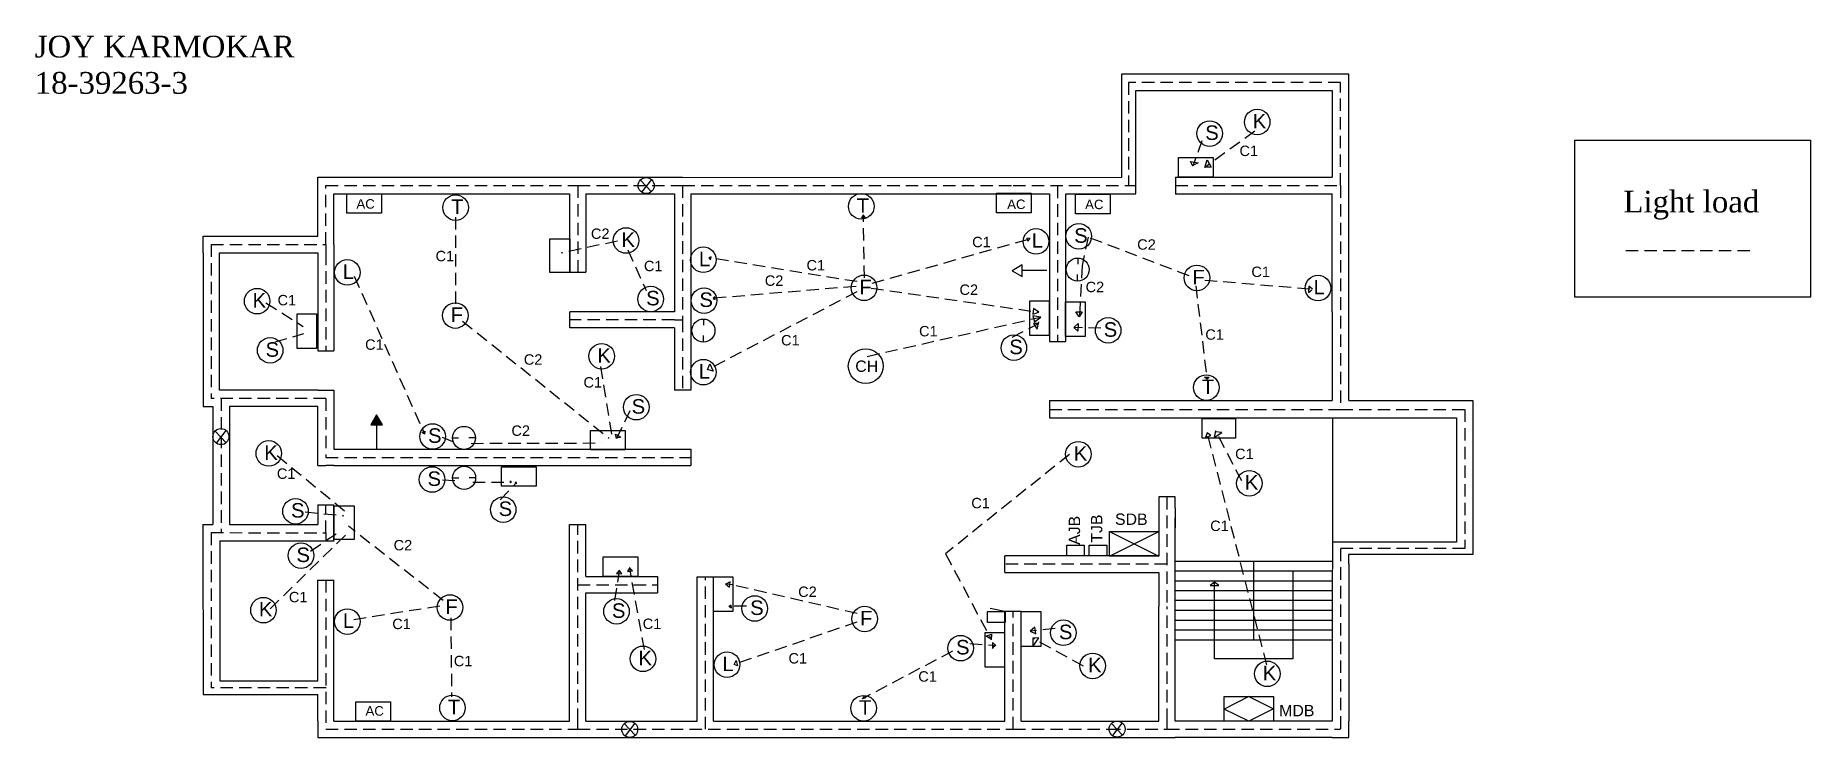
# Model space of a CAD drawing. Header units: inches. Extents: x 13 to 156, y 18 to 74.
import ezdxf

# ---------------------------------------------------------------- set-up
doc = ezdxf.new("R2010")
doc.units = ezdxf.units.IN
doc.header["$LTSCALE"] = 2
doc.header["$MEASUREMENT"] = 0
doc.linetypes.add('ACAD_ISO07W100', pattern=[3, 0, -3])
doc.linetypes.add('HIDDENX2', pattern=[0.75, 0.5, -0.25])
doc.layers.add('dash', color=7, linetype='ACAD_ISO07W100')
doc.styles.get("Standard").update_dxf_attribs({"font": 'arial.ttf'})

msp = doc.modelspace()

# ---------------------------------------------------------------- hatches: boundary and pattern name
msp.add_hatch(color=256).paths.add_polyline_path([(40.57, 43.13), (40.1, 43.93), (39.64, 43.13)])

# ---------------------------------------------------------------- linework, layer by layer
for p, q in [((118.43, 71.35), (100.12, 71.35)), ((100.12, 71.35), (100.12, 63.04)), ((118.43, 63.05), (118.43, 71.35)), ((101.28, 61.74), (101.28, 70.05)), ((101.28, 70.05), (117.1, 70.05)), ((117.1, 70.05), (117.11, 63.05)), ((35.35, 58.3), (35.35, 63.05)), ((35.35, 63.05), (36.66, 63.05)), ((36.66, 63.05), (55.65, 63.05)), ((55.65, 63.05), (64.75, 63.05)), ((64.75, 63.05), (100.12, 63.04)), ((104.48, 63.05), (117.11, 63.05)), ((104.48, 63.05), (104.48, 61.7)), ((118.43, 50.65), (118.43, 63.05)), ((35.35, 58.3), (35.35, 61.73)), ((36.66, 61.73), (55.65, 61.73)), ((36.66, 57.64), (36.66, 61.73)), ((55.65, 61.73), (55.65, 55.4)), ((56.97, 61.73), (56.97, 55.4)), ((56.97, 61.73), (64.09, 61.73)), ((61.37, 62.83), (62.25, 61.89)), ((62.24, 62.87), (61.45, 61.85)), ((64.09, 61.73), (64.09, 52.23)), ((65.41, 61.73), (90.73, 61.73)), ((65.41, 61.73), (65.41, 45.9)), ((90.73, 61.73), (94.31, 61.73)), ((94.31, 61.73), (94.31, 49.84)), ((95.63, 61.73), (101.28, 61.73)), ((95.63, 49.84), (95.63, 61.73)), ((104.48, 61.73), (117.11, 61.73)), ((117.11, 52.23), (117.11, 61.73)), ((26.12, 56.98), (26.12, 58.3)), ((26.12, 58.3), (27.43, 58.3)), ((27.43, 58.3), (35.35, 58.3)), ((36.66, 57.64), (36.66, 56.98)), ((26.12, 56.98), (26.12, 49.07)), ((27.43, 45.9), (27.43, 56.98)), ((27.43, 56.98), (35.35, 56.98)), ((35.35, 56.98), (35.35, 49.07)), ((36.66, 56.98), (36.66, 49.07)), ((96.6, 56.49), (96.6, 56.05)), ((55.65, 55.4), (56.97, 55.4)), ((94.1, 55.54), (92.14, 55.54)), ((96.59, 54.74), (96.59, 55.23)), ((64.09, 52.23), (55.68, 52.23)), ((55.68, 50.92), (55.68, 52.23)), ((66.44, 51.58), (66.44, 51.14)), ((117.11, 52.23), (117.11, 45.09)), ((64.09, 50.92), (55.68, 50.92)), ((64.09, 50.92), (64.09, 45.9)), ((66.43, 49.83), (66.43, 50.31)), ((118.43, 45.09), (118.43, 50.65)), ((26.12, 49.07), (26.12, 45.24)), ((35.35, 49.07), (36.66, 49.07)), ((94.31, 49.84), (95.63, 49.84)), ((28.23, 45.9), (27.43, 45.9)), ((35.35, 45.9), (28.23, 45.9)), ((35.35, 45.9), (36.66, 45.9)), ((36.66, 45.9), (36.66, 41.16)), ((65.42, 45.9), (64.09, 45.9)), ((26.12, 45.24), (26.12, 44.59)), ((26.12, 44.59), (26.91, 44.59)), ((26.91, 44.59), (26.91, 35.09)), ((35.35, 44.59), (28.23, 44.59)), ((28.23, 44.59), (28.23, 35.09)), ((35.35, 39.84), (35.35, 44.59)), ((94.31, 45.09), (94.31, 43.68)), ((94.31, 45.09), (117.11, 45.09)), ((118.43, 45.09), (128.43, 45.09)), ((128.43, 45.09), (128.43, 32.69)), ((40.11, 41.15), (40.11, 43.11)), ((94.31, 43.68), (117.12, 43.68)), ((117.12, 43.68), (117.11, 19.27)), ((117.12, 43.68), (127.12, 43.68)), ((127.12, 43.68), (127.12, 33.68)), ((27.09, 42.62), (27.98, 41.68)), ((27.96, 42.66), (27.18, 41.64)), ((46.27, 42.08), (46.7, 42.08)), ((48.02, 42.07), (47.53, 42.07)), ((36.66, 41.16), (65.42, 41.16)), ((65.41, 41.16), (65.41, 39.84)), ((35.35, 39.84), (36.01, 39.84)), ((36.66, 39.84), (36.01, 39.84)), ((36.66, 39.84), (65.42, 39.84)), ((46.28, 38.86), (46.72, 38.86)), ((48.03, 38.85), (47.55, 38.85)), ((103.79, 37.31), (103.13, 37.31)), ((104.45, 37.31), (103.13, 37.31)), ((103.13, 37.31), (103.13, 36.41)), ((104.45, 36.41), (104.45, 37.31)), ((35.35, 36.67), (35.35, 35.09)), ((35.35, 36.67), (36.66, 36.67)), ((36.66, 36.08), (36.66, 36.67)), ((36.66, 35.09), (36.66, 36.08)), ((103.13, 36.41), (103.13, 32.56)), ((104.45, 36.41), (104.45, 36.41)), ((104.45, 36.41), (104.45, 35.62)), ((26.1, 35.09), (26.91, 35.09)), ((26.1, 35.09), (26.12, 21.42)), ((28.23, 35.09), (35.35, 35.09)), ((36.66, 33.77), (36.66, 35.09)), ((55.65, 19.27), (55.65, 35.09)), ((55.65, 35.09), (56.97, 35.09)), ((56.97, 30.9), (56.97, 35.09)), ((99.15, 34.52), (103.13, 32.54)), ((99.15, 32.54), (103.13, 34.52)), ((104.45, 35.62), (104.45, 34.83)), ((104.45, 34.83), (104.45, 35.62)), ((27.47, 33.77), (28.23, 33.77)), ((27.47, 33.77), (27.47, 22.51)), ((28.23, 33.77), (36.68, 33.77)), ((127.12, 33.68), (117.12, 33.68)), ((103.13, 32.56), (90.73, 32.56)), ((90.73, 31.24), (90.73, 32.56)), ((104.45, 32.15), (110.78, 32.15)), ((110.78, 25.82), (110.78, 32.15)), ((110.78, 32.15), (117.11, 32.15)), ((128.43, 32.69), (118.42, 32.69)), ((118.43, 31.93), (118.43, 32.69)), ((118.43, 31.93), (118.43, 19.27)), ((35.34, 30.62), (36.67, 30.62)), ((35.35, 22.51), (35.35, 30.62)), ((36.66, 19.27), (36.66, 30.62)), ((56.97, 30.9), (62.73, 30.9)), ((62.73, 30.9), (62.73, 29.58)), ((65.93, 19.27), (65.93, 30.89)), ((65.93, 30.89), (67.25, 30.89)), ((67.25, 19.27), (67.25, 30.89)), ((90.73, 31.24), (103.13, 31.24)), ((103.13, 31.24), (103.13, 28.5)), ((104.45, 31.36), (110.78, 31.36)), ((104.45, 30.57), (110.78, 30.57)), ((107.61, 30.46), (107.26, 30.19)), ((107.26, 30.19), (107.97, 30.19)), ((107.97, 30.19), (107.61, 30.46)), ((107.61, 24.27), (107.61, 30.42)), ((110.78, 31.36), (117.11, 31.36)), ((110.78, 30.57), (117.11, 30.57)), ((113.94, 31.36), (113.94, 24.27)), ((56.97, 19.27), (56.97, 29.58)), ((56.97, 29.58), (62.73, 29.58)), ((104.45, 29.78), (110.78, 29.78)), ((104.45, 28.99), (110.78, 28.99)), ((110.78, 29.78), (117.11, 29.78)), ((110.78, 28.99), (117.11, 28.99)), ((90.71, 28.08), (89.55, 28.32)), ((90.73, 19.27), (90.73, 28.11)), ((90.73, 28.11), (92.05, 28.11)), ((92.05, 19.27), (92.05, 28.11)), ((103.13, 19.27), (103.13, 28.5)), ((104.45, 28.19), (110.78, 28.19)), ((104.45, 27.4), (110.78, 27.4)), ((110.78, 28.19), (117.11, 28.19)), ((110.78, 27.4), (117.11, 27.4)), ((104.45, 26.61), (110.78, 26.61)), ((104.45, 19.27), (104.45, 26.12)), ((104.45, 25.82), (110.78, 25.82)), ((110.78, 26.61), (117.11, 26.61)), ((110.78, 25.82), (117.11, 25.82)), ((113.94, 24.27), (107.61, 24.27)), ((27.47, 22.51), (35.36, 22.51)), ((26.12, 21.42), (35.36, 21.42)), ((35.35, 19.27), (35.35, 21.42)), ((110.38, 19.25), (108.39, 20.23)), ((108.39, 20.23), (108.4, 20.23)), ((110.38, 21.24), (108.4, 20.23)), ((110.38, 21.24), (112.37, 20.25)), ((112.37, 20.25), (110.38, 19.25)), ((35.35, 19.27), (35.35, 17.95)), ((36.66, 19.27), (55.65, 19.27)), ((56.97, 19.27), (65.93, 19.27)), ((60.04, 19.06), (60.93, 18.12)), ((60.91, 19.1), (60.12, 18.08)), ((67.25, 19.27), (90.73, 19.27)), ((92.05, 19.27), (103.13, 19.27)), ((99.31, 19.08), (100.2, 18.14)), ((100.18, 19.12), (99.39, 18.1)), ((117.11, 19.27), (104.45, 19.27)), ((118.43, 17.95), (118.43, 19.27)), ((35.35, 17.95), (36.66, 17.95)), ((36.66, 17.95), (55.65, 17.95)), ((55.65, 17.95), (56.97, 17.95)), ((56.97, 17.95), (90.73, 17.95)), ((90.73, 17.95), (92.05, 17.95)), ((92.05, 17.95), (98.38, 17.95)), ((98.38, 17.95), (104.45, 17.95)), ((117.11, 17.95), (104.45, 17.95)), ((117.11, 17.95), (118.43, 17.95))]:
    msp.add_line(p, q)
at = {"color": 7, "linetype": 'HIDDENX2'}
for p, q in [((117.77, 70.69), (100.68, 70.69)), ((100.68, 70.69), (100.68, 62.39)), ((117.77, 62.39), (117.77, 70.69)), ((36.01, 57.64), (36.01, 62.39)), ((36.01, 62.39), (56.31, 62.39)), ((56.31, 62.39), (56.31, 55.4)), ((56.31, 62.39), (64.75, 62.39)), ((64.75, 62.4), (64.75, 51.57)), ((64.75, 62.39), (91.39, 62.39)), ((91.39, 62.39), (100.62, 62.39)), ((94.97, 62.38), (94.97, 49.84)), ((100.62, 62.39), (101.28, 62.39)), ((104.48, 62.39), (117.77, 62.39)), ((117.77, 62.39), (117.77, 44.35)), ((26.77, 57.64), (26.77, 45.24)), ((26.77, 57.64), (36.01, 57.64)), ((36.01, 57.64), (36.01, 56.98)), ((36.01, 56.98), (36.01, 49.07)), ((64.09, 51.57), (55.68, 51.57)), ((64.09, 51.57), (64.75, 51.57)), ((64.75, 51.57), (64.75, 45.9)), ((36.01, 45.24), (26.77, 45.24)), ((27.57, 45.24), (27.57, 34.44)), ((36.01, 45.24), (36.01, 40.5)), ((94.31, 44.35), (117.77, 44.35)), ((117.77, 44.35), (127.79, 44.35)), ((127.79, 44.35), (127.79, 33.15)), ((36.01, 40.5), (65.42, 40.5)), ((103.77, 37.31), (103.79, 28.5)), ((36.01, 36.08), (36.01, 36.67)), ((36.01, 34.43), (36.01, 36.08)), ((26.77, 34.44), (36.01, 34.43)), ((26.77, 34.44), (26.77, 21.95)), ((36.01, 34.43), (36.01, 33.77)), ((56.31, 19.27), (56.31, 35.09)), ((117.77, 33.15), (117.77, 18.61)), ((127.79, 33.15), (117.77, 33.15)), ((103.79, 31.9), (90.73, 31.9)), ((36.01, 30.62), (36.01, 18.61)), ((56.31, 30.24), (62.73, 30.24)), ((66.59, 18.61), (66.59, 30.89)), ((91.39, 18.61), (91.39, 28.11)), ((103.79, 19.27), (103.79, 28.5)), ((36.02, 21.95), (26.77, 21.95)), ((36.01, 18.61), (56.31, 18.61)), ((56.31, 18.61), (91.39, 18.61)), ((91.39, 18.61), (99.04, 18.61)), ((99.04, 18.61), (103.79, 18.61)), ((103.79, 18.61), (117.77, 18.61))]:
    msp.add_line(p, q, dxfattribs=at)
at = {"color": 1, "linetype": 'HIDDENX2'}
for p, q in [((106.59, 65.99), (105.88, 63.94)), ((110.88, 66.77), (106.85, 63.85)), ((106.85, 63.85), (107.04, 64.47)), ((107.04, 64.47), (107.36, 63.88)), ((105.88, 63.94), (105.69, 64.32)), ((105.69, 64.32), (106.29, 64.22)), ((106.29, 64.22), (105.82, 63.97)), ((107.36, 63.88), (106.85, 63.88)), ((46.49, 52.86), (46.47, 59.83)), ((79.32, 60.04), (79.18, 59.78)), ((79.18, 59.78), (79.5, 59.8)), ((79.5, 59.8), (79.31, 60.04)), ((79.41, 54.96), (79.32, 60.04)), ((59.51, 57.91), (54.96, 56.95)), ((80.03, 54.52), (92.76, 58.11)), ((92.76, 58.11), (92.49, 58.15)), ((92.49, 58.15), (92.58, 57.91)), ((92.58, 57.91), (92.76, 58.11)), ((97.43, 58.23), (96.95, 55.94)), ((105.57, 55.11), (97.43, 58.23)), ((60.33, 57.21), (61.82, 53.94)), ((78.82, 54.65), (66.86, 56.57)), ((66.86, 56.57), (67.01, 56.41)), ((67.06, 56.65), (66.87, 56.57)), ((67.01, 56.41), (67.06, 56.65)), ((96.95, 55.94), (96.72, 51.81)), ((140.76, 57.17), (151.02, 57.17)), ((38.29, 55.09), (43.96, 42.37)), ((106.83, 54.78), (115.51, 54.05)), ((31.18, 52.95), (34.18, 51.05)), ((78.79, 53.83), (66.77, 47.55)), ((78.73, 54.27), (67.19, 53.3)), ((67.19, 53.3), (67.38, 53.22)), ((67.35, 53.44), (67.21, 53.31)), ((67.38, 53.22), (67.35, 53.44)), ((79.96, 54.13), (93.46, 52.19)), ((106.11, 54.32), (107.01, 46.79)), ((115.23, 54.28), (115.19, 53.77)), ((115.19, 53.77), (115.46, 54)), ((115.51, 54.05), (115.23, 54.28)), ((79.64, 48.63), (93.61, 51.8)), ((93.61, 51.8), (92.97, 51.89)), ((92.97, 51.89), (93.12, 51.41)), ((93.04, 52.49), (92.98, 52.03)), ((92.98, 52.03), (93.46, 52.18)), ((93.46, 52.19), (93.04, 52.49)), ((93.12, 51.41), (93.62, 51.8)), ((96.72, 51.81), (96.44, 52.22)), ((96.44, 52.22), (96.96, 52.22)), ((96.96, 52.22), (96.72, 51.81)), ((31.91, 49.79), (34.24, 50.47)), ((47.03, 51.47), (58.83, 42.04)), ((91.31, 50.18), (93.45, 51.28)), ((93.45, 51.28), (93.02, 51.28)), ((93.02, 51.28), (93.32, 50.83)), ((93.32, 50.83), (93.45, 51.41)), ((96.27, 50.95), (96.64, 51.28)), ((98.47, 50.91), (96.27, 50.95)), ((96.61, 50.67), (96.31, 50.93)), ((96.64, 51.28), (96.61, 50.67)), ((58.15, 47.81), (59.05, 42.23)), ((66.77, 47.55), (66.95, 48.03)), ((67.21, 47.44), (66.84, 47.55)), ((66.95, 48.03), (67.21, 47.44)), ((106.81, 46.96), (107.19, 46.97)), ((107.01, 46.79), (106.81, 46.96)), ((107.19, 46.97), (107.03, 46.79)), ((60.51, 44.25), (59.44, 42.01)), ((43.76, 42.49), (43.98, 42.62)), ((43.96, 42.37), (43.76, 42.49)), ((43.98, 42.62), (43.96, 42.37)), ((45.38, 42.12), (46.53, 41.65)), ((47.71, 41.63), (58.21, 41.66)), ((59.44, 42.01), (59.34, 42.38)), ((59.34, 42.38), (59.79, 42.12)), ((59.79, 42.12), (59.44, 42.04)), ((107.04, 42.47), (106.9, 42.11)), ((106.9, 42.11), (107.32, 42.26)), ((111.83, 23.8), (107.04, 42.47)), ((107.32, 42.26), (107.04, 42.47)), ((107.7, 42.64), (107.6, 42.1)), ((107.6, 42.1), (108.21, 42.51)), ((109.81, 38.6), (107.7, 42.64)), ((108.21, 42.51), (107.7, 42.57)), ((32.09, 40.64), (37.66, 36.08)), ((95.93, 40.74), (85.94, 32.74)), ((45.41, 38.69), (46.55, 38.64)), ((47.85, 38.51), (50.95, 38.51)), ((50.06, 37.09), (51.38, 38.49)), ((50.88, 38.44), (50.88, 38.6)), ((50.88, 38.6), (50.95, 38.51)), ((50.95, 38.51), (50.88, 38.44)), ((51.38, 38.49), (51.27, 38.47)), ((51.27, 38.47), (51.38, 38.38)), ((51.38, 38.38), (51.38, 38.49)), ((34.35, 36.12), (37.46, 35.8)), ((34.77, 32.96), (37.23, 34.61)), ((45.46, 28.98), (37.82, 34.96)), ((31.51, 28.3), (37.61, 34.26)), ((60.49, 31.62), (60.31, 31.32)), ((61.68, 25.02), (60.49, 31.62)), ((60.71, 31.36), (60.49, 31.58)), ((85.94, 32.74), (89.61, 25.87)), ((59.29, 28.97), (59.68, 31.42)), ((59.68, 31.42), (59.43, 31.16)), ((59.43, 31.16), (59.87, 31.11)), ((59.87, 31.11), (59.66, 31.39)), ((60.31, 31.32), (60.71, 31.36)), ((68.75, 30.23), (68.22, 30.31)), ((68.22, 30.31), (68.53, 30.04)), ((68.58, 30.47), (68.23, 30.3)), ((68.53, 30.04), (68.58, 30.47)), ((78.82, 27.93), (68.75, 30.23)), ((45.18, 28.52), (38.19, 27.42)), ((46.07, 27.58), (46.14, 21.23)), ((69.91, 28.51), (68.49, 28.51)), ((68.49, 28.51), (68.69, 28.39)), ((68.68, 28.61), (68.5, 28.5)), ((68.69, 28.39), (68.68, 28.61)), ((78.8, 27.23), (68.9, 23.83)), ((89.22, 26.1), (89.64, 26.26)), ((89.61, 25.87), (89.22, 26.1)), ((89.64, 26.26), (89.61, 25.8)), ((94.77, 26.72), (92.76, 26.51)), ((92.76, 26.51), (93.21, 26.29)), ((93.15, 26.83), (92.77, 26.5)), ((92.98, 25.28), (93.46, 25.96)), ((93.46, 25.96), (92.98, 25.95)), ((97.05, 23.69), (92.98, 25.95)), ((92.98, 25.95), (92.98, 25.28)), ((93.21, 26.29), (93.15, 26.83)), ((86.51, 24.89), (79.25, 21.07)), ((87.91, 25.52), (90, 25.36)), ((90, 25.36), (89.74, 25.6)), ((89.74, 25.6), (89.74, 25.11)), ((89.74, 25.11), (89.96, 25.4)), ((68.9, 23.83), (69.07, 24.14)), ((69.18, 23.71), (68.9, 23.83)), ((69.07, 24.14), (69.18, 23.71)), ((79.25, 21.07), (79.41, 21.25)), ((79.49, 21.11), (79.25, 21.07)), ((79.41, 21.25), (79.49, 21.11))]:
    msp.add_line(p, q, dxfattribs=at)
at = {"color": 7}
for p, q in [((104.45, 26.12), (104.45, 34.83)), ((56.31, 18.61), (56.31, 19.27)), ((103.79, 18.61), (103.79, 19.27))]:
    msp.add_line(p, q, dxfattribs=at)
at = {"color": 7, "linetype": 'Continuous'}
msp.add_lwpolyline([(136.66, 66.05), (155.65, 66.05), (155.65, 53.41), (136.66, 53.41)], close=True, dxfattribs=at)
for points in [[(104.73, 63.07), (104.73, 64.64), (107.52, 64.64), (107.52, 63.07)], [(40.49, 61.71), (40.49, 60.15), (37.7, 60.15), (37.7, 61.71)], [(92.84, 61.77), (92.84, 60.2), (90.04, 60.2), (90.04, 61.77)], [(99.21, 61.68), (99.21, 60.11), (96.41, 60.11), (96.41, 61.68)], [(55.66, 55.39), (54.06, 55.39), (54.06, 58.09), (55.66, 58.09)], [(91.31, 55.53), (92.12, 55.07), (92.12, 56)], [(94.29, 50.31), (92.73, 50.31), (92.73, 53.1), (94.29, 53.1)], [(97.19, 50.24), (95.62, 50.24), (95.62, 53.03), (97.19, 53.03)], [(33.69, 52.05), (35.26, 52.05), (35.26, 49.26), (33.69, 49.26)], [(40.1, 43.93), (39.64, 43.13), (40.57, 43.13)], [(106.62, 42.04), (106.62, 43.63), (109.32, 43.63), (109.32, 42.04)], [(60.13, 42.66), (60.13, 41.1), (57.34, 41.1), (57.34, 42.66)], [(52.95, 39.74), (52.95, 38.18), (50.16, 38.18), (50.16, 39.74)], [(38.29, 33.9), (36.69, 33.9), (36.69, 36.6), (38.29, 36.6)], [(99.15, 34.52), (103.13, 34.52), (103.13, 32.54), (99.15, 32.54)], [(95.71, 33.44), (97.12, 33.44), (97.12, 32.57), (95.71, 32.57)], [(97.53, 33.44), (98.94, 33.44), (98.94, 32.57), (97.53, 32.57)], [(58.36, 30.92), (58.36, 32.49), (61.16, 32.49), (61.16, 30.92)], [(67.24, 30.89), (68.81, 30.89), (68.81, 28.09), (67.24, 28.09)], [(90.74, 27.21), (89.33, 27.21), (89.33, 28.08), (90.74, 28.08)], [(92.04, 28.08), (93.61, 28.08), (93.61, 25.28), (92.04, 25.28)], [(90.7, 23.62), (89.13, 23.62), (89.13, 26.41), (90.7, 26.41)], [(41.22, 20.82), (41.22, 19.25), (38.42, 19.25), (38.42, 20.82)], [(108.39, 21.24), (112.37, 21.24), (112.37, 19.25), (108.39, 19.25)]]:
    msp.add_lwpolyline(points, close=True)
for centre, radius in [((107.23, 66.57), 1.03), ((111.06, 67.5), 1.03), ((61.82, 62.38), 0.646), ((46.46, 60.61), 1.03), ((79.15, 60.71), 1.03), ((60.2, 57.96), 1.03), ((93.24, 57.89), 1.03), ((96.68, 58.3), 1.03), ((66.43, 56.41), 1.03), ((37.74, 55.39), 1.03), ((96.59, 55.62), 0.929), ((106.2, 54.95), 1.03), ((79.38, 54.15), 1.03), ((115.96, 54.13), 1.03), ((30.47, 53.08), 1.03), ((46.44, 51.92), 1.03), ((62.19, 53.25), 1.03), ((66.48, 53.12), 1.03), ((66.43, 50.71), 0.929), ((99.05, 50.73), 1.03), ((31.52, 49.12), 1.03), ((91.45, 49.33), 1.03), ((58.24, 48.64), 1.03), ((79.51, 47.85), 1.4), ((66.43, 47.36), 1.03), ((106.96, 46.12), 1.03), ((61.02, 44.54), 1.03), ((44.61, 42.18), 1.03), ((47.14, 42.07), 0.929), ((27.55, 42.17), 0.646), ((31.41, 40.82), 1.03), ((96.65, 40.75), 1.03), ((44.57, 38.72), 1.03), ((47.15, 38.85), 0.929), ((110.43, 38.41), 1.03), ((33.56, 36.16), 1.03), ((50.3, 36.29), 1.03), ((34.01, 32.59), 1.03), ((30.98, 28.2), 1.03), ((46.01, 28.41), 1.03), ((59.43, 28.1), 1.03), ((70.57, 28.33), 1.03), ((37.74, 27.28), 1.03), ((79.43, 27.49), 1.03), ((95.44, 26.38), 1.03), ((87.16, 25.14), 1.03), ((61.56, 24.28), 1.03), ((68.34, 23.81), 1.03), ((97.8, 23.71), 1.03), ((111.87, 23.07), 1.03), ((46.21, 20.33), 1.03), ((79.34, 20.3), 1.03), ((60.5, 18.6), 0.646), ((99.77, 18.62), 0.646)]:
    msp.add_circle(centre, radius)

# ---------------------------------------------------------------- texts
at = {"attachment_point": 1}
for s, insert, char_height, width in [('{\\fTimes New Roman|b0|i0|c0|p18;JOY KARMOKAR\\P18-39263-3}', (12.55, 74.45), 1.7513, 30.737), ('S', (106.87, 67.23), 1.17, 1.8826), ('K', (110.7, 68.16), 1.17, 1.8826), ('{\\fTimes New Roman|b0|i0|c0|p18;Light load}', (140.57, 61.97), 1.7513, 30.737), ('T', (46.1, 61.27), 1.17, 1.8826), ('T', (78.78, 61.36), 1.17, 1.8826), ('S', (96.31, 58.95), 1.17, 1.8826), ('K', (59.83, 58.61), 1.17, 1.8826), ('L', (92.88, 58.55), 1.17, 1.8826), ('L', (37.37, 56.04), 1.17, 1.8826), ('L', (66.07, 57.06), 1.17, 1.8826), ('F', (79.01, 54.8), 1.17, 1.8826), ('F', (105.83, 55.6), 1.17, 1.8826), ('L', (115.6, 54.79), 1.17, 1.8826), ('K', (30.1, 53.73), 1.17, 1.8826), ('S', (61.82, 53.91), 1.17, 1.8826), ('S', (66.11, 53.78), 1.17, 1.8826), ('F', (46.07, 52.57), 1.17, 1.8826), ('S', (98.69, 51.38), 1.17, 1.8826), ('S', (31.15, 49.77), 1.17, 1.8826), ('K', (57.88, 49.29), 1.17, 1.8826), ('S', (91.08, 49.98), 1.17, 1.8826), ('L', (66.06, 48.01), 1.17, 1.8826), ('T', (106.59, 46.77), 1.17, 1.8826), ('S', (60.65, 45.19), 1.17, 1.8826), ('S', (44.24, 42.84), 1.17, 1.8826), ('K', (31.04, 41.47), 1.17, 1.8826), ('K', (96.28, 41.4), 1.17, 1.8826), ('S', (44.2, 39.37), 1.17, 1.8826), ('K', (110.06, 39.07), 1.17, 1.8826), ('S', (33.2, 36.82), 1.17, 1.8826), ('S', (49.93, 36.95), 1.17, 1.8826), ('S', (33.64, 33.24), 1.17, 1.8826), ('K', (30.61, 28.86), 1.17, 1.8826), ('F', (45.64, 29.06), 1.17, 1.8826), ('S', (59.06, 28.75), 1.17, 1.8826), ('S', (70.2, 28.98), 1.17, 1.8826), ('L', (37.38, 27.93), 1.17, 1.8826), ('F', (79.06, 28.14), 1.17, 1.8826), ('S', (86.79, 25.8), 1.17, 1.8826), ('S', (95.08, 27.03), 1.17, 1.8826), ('K', (61.2, 24.93), 1.17, 1.8826), ('L', (67.97, 24.46), 1.17, 1.8826), ('K', (97.43, 24.36), 1.17, 1.8826), ('K', (111.5, 23.72), 1.17, 1.8826), ('T', (45.84, 20.98), 1.17, 1.8826), ('T', (78.97, 20.95), 1.17, 1.8826)]:
    msp.add_mtext(s, dxfattribs=dict(at, insert=insert, char_height=char_height, width=width))
at = {"color": 1, "char_height": 0.838, "width": 1.8826, "attachment_point": 1}
for s, insert in [('C1', (109.63, 65.6)), ('C2', (57.37, 58.93)), ('C1', (88.09, 58.26)), ('C2', (101.39, 58.06)), ('C1', (44.85, 57.13)), ('C1', (61.64, 56.33)), ('C1', (74.74, 56.39)), ('C1', (110.59, 55.86)), ('C2', (71.38, 55.15)), ('C2', (87.07, 54.42)), ('C2', (97.23, 54.64)), ('C1', (32.12, 53.58)), ('C1', (72.69, 50.35)), ('C1', (83.81, 51.08)), ('C1', (106.88, 50.81)), ('C1', (39.17, 50)), ('C2', (51.96, 48.8)), ('C1', (56.77, 46.96)), ('C2', (50.96, 43.07)), ('C1', (109.28, 41.2)), ('C1', (32.06, 39.61)), ('C1', (88.02, 37.24)), ('C1', (107.27, 35.41)), ('C2', (41.47, 33.85)), ('C2', (74.07, 30.1)), ('C1', (33.03, 29.67)), ('C1', (41.36, 27.51)), ('C1', (61.54, 27.52)), ('C1', (46.32, 24.52)), ('C1', (73.29, 24.74)), ('C1', (83.75, 23.28))]:
    msp.add_mtext(s, dxfattribs=dict(at, insert=insert))
at = {"layer": 'dash', "attachment_point": 1}
for s, insert, char_height in [('{\\C3;AC}', (38.47, 61.29), 0.763), ('{\\C3;AC}', (97.19, 61.25), 0.763), ('CH', (78.67, 48.3), 0.915)]:
    msp.add_mtext(s, dxfattribs=dict(at, insert=insert, char_height=char_height))
for s, insert, char_height, width in [('{\\C3;AC}', (90.91, 61.26), 0.763, 8.4649), ('{\\C1;SDB}', (99.6, 35.98), 0.915, 0.0921), ('{\\C3;AC}', (39.2, 20.47), 0.763, 0.0674), ('{\\C1;MDB}', (112.83, 20.57), 0.915, 0.1554)]:
    msp.add_mtext(s, dxfattribs=dict(at, insert=insert, char_height=char_height, width=width))
at = {"layer": 'dash', "char_height": 0.915, "attachment_point": 1, "rotation": 90}
for s, insert, width in [('{\\C8;TJB}', (97.66, 33.63), 0.0921), ('{\\C8;AJB}', (95.87, 33.45), 0.0461)]:
    msp.add_mtext(s, dxfattribs=dict(at, insert=insert, width=width))

doc.saveas('drawing.dxf')
